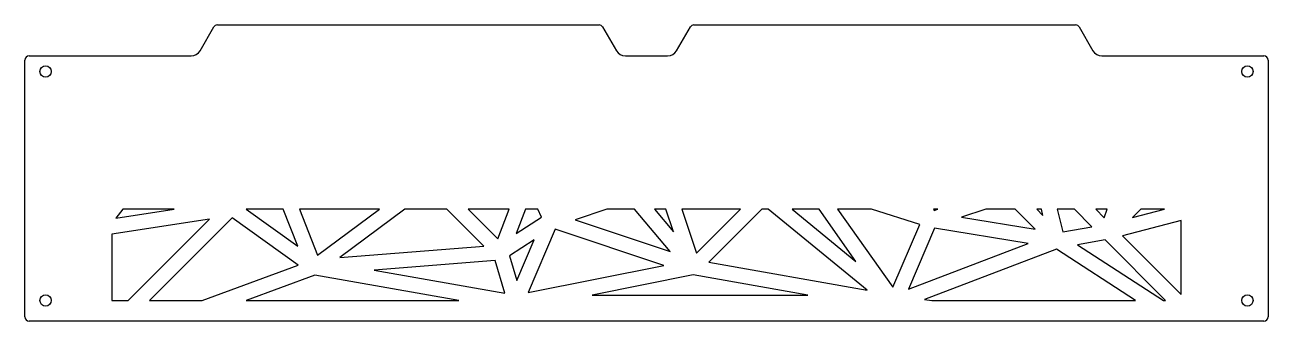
# Model space of a CAD drawing. Header units: millimetres. Extents: x -300 to 300, y -72 to 72.
import ezdxf

# ---------------------------------------------------------------- set-up
doc = ezdxf.new("R2010")
doc.units = ezdxf.units.MM

msp = doc.modelspace()

# ---------------------------------------------------------------- linework, layer by layer
at = {"color": 7, "linetype": 'Continuous', "lineweight": 25}
for p, q in [((-215.47, 59), (-208.83, 70.5)), ((-207.1, 71.5), (-22.9, 71.5)), ((-21.17, 70.5), (-14.53, 59)), ((14.53, 59), (21.17, 70.5)), ((22.9, 71.5), (207.1, 71.5)), ((208.83, 70.5), (215.47, 59)), ((-300, -69.5), (-300, 54.5)), ((-298, 56.5), (-219.8, 56.5)), ((-10.2, 56.5), (10.2, 56.5)), ((219.8, 56.5), (298, 56.5)), ((300, 54.5), (300, -69.5)), ((-252.76, -17.5), (-256.15, -21.87)), ((-256.15, -21.87), (-228.02, -17.5)), ((-228.02, -17.5), (-252.76, -17.5)), ((-193.24, -17.5), (-168.3, -35.31)), ((-175.31, -17.5), (-193.24, -17.5)), ((-168.3, -35.31), (-175.31, -17.5)), ((-167.45, -17.5), (-158.71, -39.69)), ((-128.87, -17.5), (-167.45, -17.5)), ((-158.71, -39.69), (-128.87, -17.5)), ((-116.61, -17.5), (-147.98, -40.82)), ((-96.36, -17.5), (-116.61, -17.5)), ((-78.54, -35.31), (-96.36, -17.5)), ((-86.01, -17.5), (-71.75, -31.76)), ((-66.26, -17.5), (-86.01, -17.5)), ((-71.75, -31.76), (-66.26, -17.5)), ((-58.42, -17.5), (-62.9, -29.16)), ((-52.49, -17.5), (-58.42, -17.5)), ((-50.72, -21.27), (-52.49, -17.5)), ((-19.15, -17.5), (-34.5, -22.61)), ((-5.76, -17.5), (-19.15, -17.5)), ((11.38, -37.91), (-5.76, -17.5)), ((3.79, -17.5), (12.98, -28.44)), ((9.34, -17.5), (3.79, -17.5)), ((12.98, -28.44), (9.34, -17.5)), ((17.05, -17.5), (24.12, -38.7)), ((45.32, -17.5), (17.05, -17.5)), ((24.12, -38.7), (45.32, -17.5)), ((55.66, -17.5), (30.07, -43.09)), ((58.75, -17.5), (55.66, -17.5)), ((106.52, -56.58), (58.75, -17.5)), ((70.3, -17.5), (101.1, -42.7)), ((83.28, -17.5), (70.3, -17.5)), ((101.1, -42.7), (83.28, -17.5)), ((92.24, -17.5), (118.88, -55.17)), ((108.58, -17.5), (92.24, -17.5)), ((131.87, -24.88), (108.58, -17.5)), ((138.47, -17.5), (138.75, -18.11)), ((140.59, -17.5), (138.47, -17.5)), ((138.75, -18.11), (140.59, -17.5)), ((163.73, -17.5), (152.06, -21.39)), ((177.96, -17.5), (163.73, -17.5)), ((187.65, -27.18), (177.96, -17.5)), ((188.31, -17.5), (191.34, -20.53)), ((190.56, -17.5), (188.31, -17.5)), ((191.34, -20.53), (190.56, -17.5)), ((198.11, -17.5), (200.95, -28.43)), ((206.54, -17.5), (198.11, -17.5)), ((214.99, -25.95), (206.54, -17.5)), ((216.88, -17.5), (220.94, -21.56)), ((222.3, -17.5), (216.88, -17.5)), ((220.94, -21.56), (222.3, -17.5)), ((238.54, -17.5), (234.59, -21.46)), ((234.59, -21.46), (249.97, -17.5)), ((249.97, -17.5), (238.54, -17.5)), ((-210.88, -22.24), (-258, -29.57)), ((-250.14, -61.5), (-210.88, -22.24)), ((-199.97, -21.68), (-239.8, -61.5)), ((-168.11, -44.43), (-199.97, -21.68)), ((-62.9, -29.16), (-50.72, -21.27)), ((-34.5, -22.61), (11.38, -37.91)), ((152.06, -21.39), (187.65, -27.18)), ((258, -22.99), (229.66, -30.28)), ((258, -58.62), (258, -22.99)), ((-258, -29.57), (-258, -61.5)), ((-44.03, -27.15), (-57.11, -57.67)), ((8.29, -44.59), (-44.03, -27.15)), ((118.88, -55.17), (131.87, -24.88)), ((139.05, -26.68), (126.44, -56.12)), ((184.26, -34.04), (139.05, -26.68)), ((200.95, -28.43), (214.99, -25.95)), ((-147.98, -40.82), (-78.54, -35.31)), ((-54.15, -32.21), (-66.07, -39.92)), ((-62.57, -51.84), (-54.15, -32.21)), ((126.44, -56.12), (184.26, -34.04)), ((221.3, -32.26), (208.03, -34.6)), ((208.03, -34.6), (249.47, -61.5)), ((250.54, -61.5), (221.3, -32.26)), ((229.66, -30.28), (258, -58.62)), ((-66.07, -39.92), (-62.57, -51.84)), ((197.82, -36.7), (134.18, -61)), ((236.03, -61.5), (197.82, -36.7)), ((-214.44, -61.5), (-168.11, -44.43)), ((-73.02, -42.21), (-131.5, -46.85)), ((-131.5, -46.85), (-68.38, -57.99)), ((-68.38, -57.99), (-73.02, -42.21)), ((-57.11, -57.67), (8.29, -44.59)), ((30.07, -43.09), (106.52, -56.58)), ((-160.03, -49.25), (-193.28, -61.5)), ((-90.6, -61.5), (-160.03, -49.25)), ((22.56, -49.2), (-26.27, -58.96)), ((77.9, -58.96), (22.56, -49.2)), ((-26.27, -58.96), (77.9, -58.96)), ((-258, -61.5), (-250.14, -61.5)), ((-239.8, -61.5), (-214.44, -61.5)), ((-193.28, -61.5), (-90.6, -61.5)), ((134.18, -61), (137.7, -61.5)), ((137.7, -61.5), (236.03, -61.5)), ((249.47, -61.5), (250.54, -61.5)), ((298, -71.5), (-298, -71.5))]:
    msp.add_line(p, q, dxfattribs=at)
for centre in [(-290, 49), (290, 49), (-290, -61.5), (290, -61.5)]:
    msp.add_circle(centre, 2.75, dxfattribs=at)
for centre, radius, start, end in [((-207.1, 69.5), 2, 90, 150), ((-22.9, 69.5), 2, 30, 90), ((22.9, 69.5), 2, 90, 150), ((207.1, 69.5), 2, 30, 90), ((-298, 54.5), 2, 90, 180), ((-219.8, 61.5), 5, 270, 330), ((-10.2, 61.5), 5, 210, 270), ((10.2, 61.5), 5, 270, 330), ((219.8, 61.5), 5, 210, 270), ((298, 54.5), 2, 0, 90), ((-298, -69.5), 2, 180, 270), ((298, -69.5), 2, 270, 0)]:
    msp.add_arc(centre, radius, start, end, dxfattribs=at)

doc.saveas('drawing.dxf')
